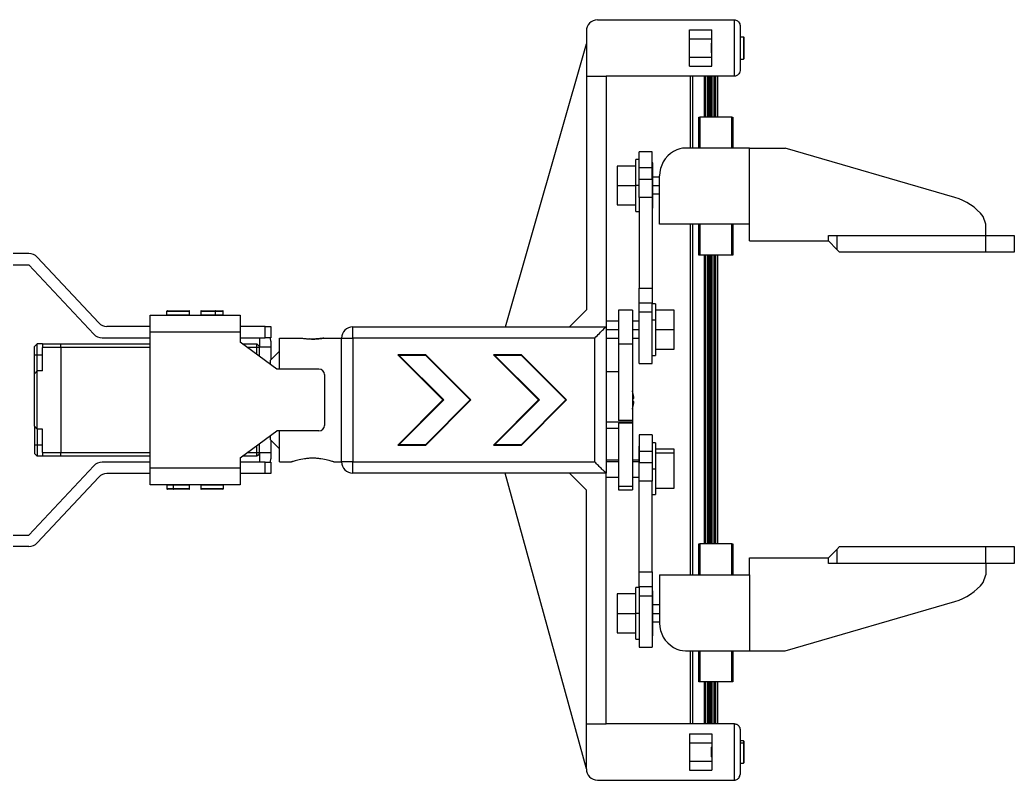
# Model space of a CAD drawing. Header units: millimetres. Extents: x 1258 to 2922, y -135 to 1239.
# Drawn here: x 2349.5 to 2437.8, y 1092.6 to 1160.1 of the extents above; entities that cross this region are included whole.
import ezdxf

# ---------------------------------------------------------------- set-up
doc = ezdxf.new("R2010")
doc.units = ezdxf.units.MM
doc.header["$LTSCALE"] = 6

msp = doc.modelspace()

# ---------------------------------------------------------------- linework, layer by layer
at = {"color": 7, "linetype": 'Continuous', "lineweight": 25}
for p, q in [((2400.784, 1160.111), (2412.934, 1160.111)), ((2412.934, 1155.111), (2412.934, 1160.111)), ((2399.784, 1159.111), (2399.784, 1155.111)), ((2408.934, 1159.228), (2410.934, 1159.228)), ((2408.934, 1155.994), (2408.934, 1159.228)), ((2410.934, 1155.994), (2410.934, 1159.228)), ((2413.434, 1159.611), (2413.434, 1155.611)), ((2392.599, 1132.861), (2399.784, 1157.974)), ((2408.934, 1158.419), (2410.934, 1158.419)), ((2410.87, 1158.011), (2410.934, 1158.075)), ((2410.87, 1158.011), (2410.87, 1157.211)), ((2413.434, 1158.611), (2413.73, 1158.611)), ((2413.73, 1158.611), (2413.73, 1156.611)), ((2413.77, 1158.571), (2413.77, 1156.651)), ((2410.87, 1157.211), (2410.934, 1157.147)), ((2408.934, 1156.803), (2410.934, 1156.803)), ((2413.434, 1156.611), (2413.73, 1156.611)), ((2408.934, 1155.994), (2410.934, 1155.994)), ((2399.784, 1155.111), (2399.784, 1134.361)), ((2399.784, 1155.111), (2401.534, 1155.111)), ((2401.534, 1155.111), (2401.534, 1132.861)), ((2412.934, 1155.111), (2401.534, 1155.111)), ((2409.034, 1148.73), (2409.034, 1155.111)), ((2409.209, 1155.111), (2409.209, 1148.73)), ((2410.637, 1155.111), (2410.637, 1151.48)), ((2410.887, 1151.48), (2410.887, 1155.111)), ((2411.434, 1155.111), (2411.434, 1151.48)), ((2409.784, 1148.73), (2409.784, 1151.48)), ((2409.784, 1151.48), (2409.869, 1151.48)), ((2409.869, 1151.48), (2409.869, 1148.73)), ((2412.699, 1151.48), (2409.869, 1151.48)), ((2412.699, 1148.73), (2412.699, 1151.48)), ((2412.699, 1151.48), (2412.784, 1151.48)), ((2412.784, 1151.48), (2412.784, 1148.73)), ((2405.634, 1148.405), (2404.484, 1148.405)), ((2404.484, 1146.968), (2404.484, 1148.405)), ((2405.634, 1146.968), (2405.634, 1148.405)), ((2407.595, 1148.462), (2407.534, 1148.427)), ((2414.284, 1148.73), (2408.595, 1148.73)), ((2414.284, 1141.98), (2414.284, 1148.73)), ((2414.284, 1148.73), (2417.447, 1148.73)), ((2432.52, 1144.345), (2417.447, 1148.73)), ((2404.484, 1147.705), (2404.184, 1147.705)), ((2404.184, 1145.405), (2404.184, 1147.705)), ((2405.684, 1147.405), (2405.634, 1147.405)), ((2405.684, 1145.405), (2405.684, 1147.405)), ((2404.184, 1147.13), (2402.534, 1147.13)), ((2402.534, 1147.13), (2402.534, 1145.405)), ((2405.634, 1146.968), (2404.484, 1146.968)), ((2404.484, 1145.979), (2404.484, 1146.968)), ((2405.634, 1145.979), (2405.634, 1146.968)), ((2406.302, 1146.563), (2406.282, 1146.563)), ((2404.484, 1145.979), (2405.634, 1145.979)), ((2404.484, 1144.331), (2404.484, 1145.979)), ((2405.634, 1145.979), (2405.634, 1144.331)), ((2406.284, 1146.155), (2405.684, 1146.155)), ((2406.284, 1141.98), (2406.284, 1146.262)), ((2402.534, 1145.405), (2404.184, 1145.405)), ((2402.534, 1145.405), (2402.534, 1143.68)), ((2404.484, 1145.405), (2404.184, 1145.405)), ((2404.184, 1143.105), (2404.184, 1145.405)), ((2405.684, 1145.405), (2405.634, 1145.405)), ((2405.684, 1143.405), (2405.684, 1145.405)), ((2405.684, 1145.405), (2406.284, 1145.405)), ((2405.684, 1144.655), (2406.284, 1144.655)), ((2405.634, 1144.331), (2404.484, 1144.331)), ((2404.484, 1144.331), (2404.484, 1136.28)), ((2405.634, 1144.331), (2405.634, 1136.28)), ((2402.534, 1143.68), (2404.184, 1143.68)), ((2404.184, 1143.105), (2404.484, 1143.105)), ((2405.634, 1143.405), (2405.684, 1143.405)), ((2414.284, 1141.98), (2406.284, 1141.98)), ((2409.034, 1110.842), (2409.034, 1141.98)), ((2409.209, 1141.98), (2409.209, 1110.842)), ((2409.784, 1139.23), (2409.784, 1141.98)), ((2409.869, 1141.98), (2409.869, 1139.23)), ((2412.699, 1139.23), (2412.699, 1141.98)), ((2412.784, 1141.98), (2412.784, 1139.23)), ((2414.284, 1140.48), (2414.284, 1141.98)), ((2435.284, 1141.98), (2435.038, 1142.655)), ((2435.284, 1140.98), (2435.284, 1141.98)), ((2414.284, 1140.48), (2421.284, 1140.48)), ((2421.284, 1140.48), (2421.284, 1140.98)), ((2421.284, 1140.98), (2422.034, 1140.98)), ((2422.034, 1139.73), (2421.284, 1140.48)), ((2422.034, 1140.98), (2422.034, 1139.73)), ((2422.034, 1140.98), (2435.284, 1140.98)), ((2435.284, 1139.48), (2435.284, 1140.98)), ((2435.284, 1140.98), (2437.784, 1140.98)), ((2437.784, 1140.98), (2437.784, 1139.48)), ((2350.265, 1139.361), (2343.265, 1139.361)), ((2422.284, 1139.48), (2422.034, 1139.73)), ((2435.284, 1139.48), (2422.284, 1139.48)), ((2437.784, 1139.48), (2435.284, 1139.48)), ((2356.469, 1133.202), (2350.996, 1139.044)), ((2409.869, 1139.23), (2409.784, 1139.23)), ((2412.699, 1139.23), (2409.869, 1139.23)), ((2410.288, 1113.592), (2410.288, 1139.23)), ((2410.379, 1139.23), (2410.379, 1113.592)), ((2410.58, 1113.592), (2410.58, 1139.23)), ((2410.637, 1139.23), (2410.637, 1113.592)), ((2410.762, 1139.23), (2410.762, 1113.592)), ((2410.887, 1113.592), (2410.887, 1139.23)), ((2410.944, 1139.23), (2410.944, 1113.592)), ((2411.145, 1113.592), (2411.145, 1139.23)), ((2411.235, 1139.23), (2411.235, 1113.592)), ((2411.284, 1113.592), (2411.284, 1139.23)), ((2411.434, 1139.23), (2411.434, 1113.592)), ((2412.784, 1139.23), (2412.699, 1139.23)), ((2343.265, 1138.361), (2350.265, 1138.361)), ((2350.265, 1138.361), (2356.036, 1132.202)), ((2404.484, 1136.28), (2405.634, 1136.28)), ((2404.484, 1134.958), (2404.484, 1136.28)), ((2405.634, 1136.28), (2405.634, 1134.958)), ((2405.634, 1134.958), (2404.484, 1134.958)), ((2404.484, 1134.164), (2404.484, 1134.958)), ((2405.634, 1134.164), (2405.634, 1134.958)), ((2405.934, 1134.901), (2405.634, 1134.901)), ((2405.934, 1134.901), (2405.934, 1133.482)), ((2362.531, 1133.926), (2362.531, 1134.246)), ((2362.531, 1134.246), (2364.531, 1134.246)), ((2362.571, 1134.286), (2364.491, 1134.286)), ((2364.531, 1133.926), (2364.531, 1134.246)), ((2365.531, 1134.246), (2365.531, 1133.926)), ((2365.571, 1134.286), (2366.824, 1134.286)), ((2366.824, 1134.286), (2367.491, 1134.286)), ((2366.837, 1133.926), (2366.837, 1134.246)), ((2367.531, 1133.926), (2367.531, 1134.246)), ((2399.784, 1134.361), (2398.284, 1132.861)), ((2403.884, 1134.351), (2402.634, 1134.351)), ((2402.634, 1134.351), (2402.634, 1131.32)), ((2403.884, 1134.351), (2403.884, 1131.32)), ((2404.484, 1134.601), (2404.434, 1134.601)), ((2404.434, 1134.601), (2404.434, 1133.367)), ((2405.634, 1134.164), (2404.484, 1134.164)), ((2404.484, 1129.601), (2404.484, 1134.164)), ((2405.634, 1129.601), (2405.634, 1134.164)), ((2407.584, 1134.326), (2405.934, 1134.326)), ((2407.584, 1132.601), (2407.584, 1134.326)), ((2361.031, 1133.886), (2369.031, 1133.886)), ((2361.031, 1132.386), (2361.031, 1133.886)), ((2362.531, 1133.926), (2364.531, 1133.926)), ((2369.031, 1133.886), (2369.031, 1132.386)), ((2402.634, 1133.351), (2401.534, 1133.351)), ((2404.434, 1133.351), (2403.884, 1133.351)), ((2404.434, 1133.367), (2404.484, 1133.367)), ((2404.434, 1133.367), (2404.434, 1130.601)), ((2405.634, 1133.482), (2405.934, 1133.482)), ((2405.934, 1133.482), (2405.934, 1130.301)), ((2361.031, 1132.886), (2357.199, 1132.886)), ((2369.031, 1132.386), (2361.031, 1132.386)), ((2361.031, 1120.336), (2361.031, 1132.386)), ((2371.265, 1132.886), (2369.031, 1132.886)), ((2369.031, 1132.386), (2369.031, 1131.498)), ((2371.265, 1131.886), (2371.265, 1132.886)), ((2371.265, 1132.886), (2371.765, 1132.886)), ((2371.765, 1132.886), (2371.765, 1131.886)), ((2379.034, 1131.861), (2379.034, 1132.861)), ((2379.034, 1132.861), (2401.534, 1132.861)), ((2401.534, 1132.861), (2401.534, 1119.861)), ((2402.634, 1132.601), (2401.534, 1132.601)), ((2404.434, 1132.601), (2403.884, 1132.601)), ((2407.584, 1132.601), (2405.934, 1132.601)), ((2407.584, 1130.876), (2407.584, 1132.601)), ((2350.765, 1131.111), (2351.015, 1131.361)), ((2351.015, 1130.361), (2351.015, 1131.361)), ((2351.465, 1131.361), (2351.015, 1131.361)), ((2351.465, 1131.361), (2351.465, 1131.011)), ((2351.465, 1131.361), (2353.115, 1131.361)), ((2353.115, 1131.011), (2353.115, 1131.361)), ((2353.115, 1131.361), (2361.031, 1131.361)), ((2356.765, 1131.886), (2361.031, 1131.886)), ((2369.031, 1131.886), (2371.265, 1131.886)), ((2372.281, 1129.111), (2369.031, 1131.498)), ((2369.218, 1131.361), (2370.515, 1131.361)), ((2370.515, 1131.361), (2370.765, 1131.111)), ((2370.765, 1131.886), (2370.765, 1131.111)), ((2371.765, 1131.886), (2371.265, 1131.886)), ((2371.765, 1131.586), (2371.765, 1131.052)), ((2372.534, 1131.861), (2374.504, 1131.861)), ((2372.534, 1129.111), (2372.534, 1131.861)), ((2376.454, 1131.861), (2378.034, 1131.861)), ((2378.034, 1120.861), (2378.034, 1131.861)), ((2378.034, 1131.861), (2379.034, 1131.861)), ((2400.534, 1131.861), (2379.034, 1131.861)), ((2379.034, 1131.861), (2379.034, 1120.861)), ((2400.534, 1120.861), (2400.534, 1131.861)), ((2401.534, 1131.851), (2402.634, 1131.851)), ((2403.884, 1131.851), (2404.434, 1131.851)), ((2350.765, 1130.361), (2350.765, 1131.111)), ((2351.465, 1128.936), (2351.465, 1131.011)), ((2353.115, 1131.011), (2351.465, 1131.011)), ((2353.115, 1131.011), (2353.115, 1121.711)), ((2370.515, 1130.408), (2370.515, 1131.011)), ((2370.765, 1131.011), (2370.515, 1131.011)), ((2370.765, 1131.011), (2370.765, 1131.111)), ((2371.765, 1131.052), (2370.765, 1131.052)), ((2370.765, 1130.224), (2370.765, 1131.011)), ((2371.734, 1129.911), (2372.534, 1130.711)), ((2371.765, 1131.052), (2371.765, 1129.943)), ((2403.884, 1131.32), (2402.634, 1131.32)), ((2402.634, 1131.32), (2402.634, 1124.53)), ((2403.884, 1131.32), (2403.884, 1124.53)), ((2404.434, 1130.601), (2404.484, 1130.601)), ((2405.934, 1130.876), (2407.584, 1130.876)), ((2350.765, 1130.361), (2351.015, 1130.361)), ((2351.015, 1130.361), (2351.465, 1130.361)), ((2371.734, 1129.513), (2371.734, 1129.911)), ((2385.534, 1130.361), (2383.034, 1130.361)), ((2383.034, 1130.361), (2387.034, 1126.361)), ((2383.161, 1130.311), (2387.111, 1126.361)), ((2385.52, 1130.311), (2383.161, 1130.311)), ((2384.884, 1130.361), (2384.884, 1130.311)), ((2385.384, 1130.311), (2385.384, 1130.361)), ((2389.47, 1126.361), (2385.52, 1130.311)), ((2389.534, 1126.361), (2385.534, 1130.361)), ((2391.534, 1130.361), (2395.534, 1126.361)), ((2394.034, 1130.361), (2391.534, 1130.361)), ((2391.661, 1130.311), (2395.611, 1126.361)), ((2394.02, 1130.311), (2391.661, 1130.311)), ((2397.97, 1126.361), (2394.02, 1130.311)), ((2398.034, 1126.361), (2394.034, 1130.361)), ((2404.484, 1129.601), (2405.634, 1129.601)), ((2405.634, 1130.301), (2405.934, 1130.301)), ((2351.015, 1128.936), (2350.765, 1128.686)), ((2351.015, 1123.786), (2351.015, 1128.936)), ((2351.465, 1128.936), (2351.015, 1128.936)), ((2376.031, 1129.111), (2372.281, 1129.111)), ((2402.634, 1128.861), (2401.534, 1128.861)), ((2350.765, 1124.036), (2350.765, 1128.686)), ((2376.531, 1128.611), (2376.531, 1124.111)), ((2403.925, 1127.032), (2403.927, 1127.034)), ((2387.034, 1126.361), (2383.034, 1122.361)), ((2387.111, 1126.361), (2383.161, 1122.411)), ((2385.52, 1122.411), (2389.47, 1126.361)), ((2385.534, 1122.361), (2389.534, 1126.361)), ((2395.534, 1126.361), (2391.534, 1122.361)), ((2395.611, 1126.361), (2391.661, 1122.411)), ((2394.02, 1122.411), (2397.97, 1126.361)), ((2394.034, 1122.361), (2398.034, 1126.361)), ((2403.925, 1126.473), (2404.013, 1126.485)), ((2404.013, 1126.237), (2403.925, 1126.249)), ((2403.927, 1125.688), (2403.925, 1125.69)), ((2403.884, 1124.53), (2402.634, 1124.53)), ((2403.884, 1124.296), (2402.634, 1124.296)), ((2402.634, 1124.296), (2402.634, 1118.675)), ((2403.884, 1124.53), (2403.884, 1124.407)), ((2403.884, 1124.407), (2403.884, 1124.296)), ((2403.884, 1124.296), (2403.884, 1118.675)), ((2350.765, 1124.036), (2351.015, 1123.786)), ((2351.465, 1123.786), (2351.015, 1123.786)), ((2351.465, 1121.711), (2351.465, 1123.786)), ((2369.031, 1121.223), (2372.281, 1123.611)), ((2376.031, 1123.611), (2372.281, 1123.611)), ((2372.534, 1120.861), (2372.534, 1123.611)), ((2401.534, 1123.861), (2402.634, 1123.861)), ((2371.734, 1122.811), (2371.734, 1123.209)), ((2371.734, 1122.811), (2372.534, 1122.011)), ((2371.765, 1122.779), (2371.765, 1121.669)), ((2405.634, 1123.256), (2404.484, 1123.256)), ((2404.484, 1123.256), (2404.484, 1121.807)), ((2405.634, 1123.256), (2405.634, 1121.807)), ((2405.934, 1122.556), (2405.634, 1122.556)), ((2405.934, 1122.556), (2405.934, 1120.256)), ((2351.015, 1122.361), (2350.765, 1122.361)), ((2350.765, 1122.361), (2350.765, 1121.611)), ((2351.465, 1122.361), (2351.015, 1122.361)), ((2351.015, 1122.361), (2351.015, 1121.361)), ((2351.465, 1121.711), (2353.115, 1121.711)), ((2351.465, 1121.711), (2351.465, 1121.361)), ((2353.115, 1121.361), (2353.115, 1121.711)), ((2370.515, 1121.711), (2370.515, 1122.314)), ((2370.515, 1121.711), (2370.765, 1121.711)), ((2370.765, 1121.711), (2370.765, 1122.498)), ((2370.765, 1121.611), (2370.765, 1121.711)), ((2371.765, 1121.669), (2370.765, 1121.669)), ((2371.765, 1121.669), (2371.765, 1121.136)), ((2383.034, 1122.361), (2385.534, 1122.361)), ((2383.161, 1122.411), (2385.52, 1122.411)), ((2384.884, 1122.361), (2384.884, 1122.411)), ((2385.384, 1122.411), (2385.384, 1122.361)), ((2391.534, 1122.361), (2394.034, 1122.361)), ((2391.661, 1122.411), (2394.02, 1122.411)), ((2404.484, 1122.256), (2404.434, 1122.256)), ((2404.434, 1122.256), (2404.434, 1120.256)), ((2404.484, 1121.807), (2405.634, 1121.807)), ((2404.484, 1121.807), (2404.484, 1120.817)), ((2405.634, 1121.807), (2405.634, 1120.817)), ((2407.584, 1121.981), (2405.934, 1121.981)), ((2407.584, 1121.648), (2405.934, 1121.648)), ((2407.584, 1121.648), (2407.584, 1121.981)), ((2407.584, 1118.531), (2407.584, 1121.648)), ((2351.015, 1121.361), (2350.765, 1121.611)), ((2351.465, 1121.361), (2351.015, 1121.361)), ((2353.115, 1121.361), (2351.465, 1121.361)), ((2361.031, 1121.361), (2353.115, 1121.361)), ((2361.031, 1120.836), (2356.765, 1120.836)), ((2369.031, 1121.223), (2369.031, 1120.336)), ((2371.265, 1120.836), (2369.031, 1120.836)), ((2370.515, 1121.361), (2369.218, 1121.361)), ((2370.765, 1121.611), (2370.765, 1120.836)), ((2371.265, 1119.836), (2371.265, 1120.836)), ((2371.265, 1120.836), (2371.765, 1120.836)), ((2371.765, 1120.836), (2371.765, 1119.836)), ((2372.534, 1120.861), (2373.604, 1120.861)), ((2377.354, 1120.861), (2378.034, 1120.861)), ((2379.034, 1120.861), (2378.034, 1120.861)), ((2379.034, 1120.861), (2400.534, 1120.861)), ((2379.034, 1119.861), (2379.034, 1120.861)), ((2402.634, 1121.006), (2401.534, 1121.006)), ((2404.434, 1121.006), (2403.884, 1121.006)), ((2404.434, 1120.862), (2403.884, 1120.862)), ((2404.484, 1120.817), (2405.634, 1120.817)), ((2404.484, 1119.166), (2404.484, 1120.817)), ((2405.634, 1120.817), (2405.634, 1119.166)), ((2356.036, 1120.52), (2350.265, 1114.361)), ((2361.031, 1120.336), (2369.031, 1120.336)), ((2361.031, 1118.836), (2361.031, 1120.336)), ((2369.031, 1120.336), (2369.031, 1118.836)), ((2404.434, 1120.256), (2404.484, 1120.256)), ((2404.434, 1120.256), (2404.434, 1118.256)), ((2405.634, 1120.256), (2405.934, 1120.256)), ((2405.934, 1120.256), (2405.934, 1117.956)), ((2350.995, 1113.677), (2356.469, 1119.519)), ((2361.031, 1119.836), (2357.199, 1119.836)), ((2371.265, 1119.836), (2369.031, 1119.836)), ((2371.765, 1119.836), (2371.265, 1119.836)), ((2401.534, 1119.861), (2379.034, 1119.861)), ((2399.784, 1093.611), (2392.559, 1119.861)), ((2399.784, 1118.361), (2398.284, 1119.861)), ((2401.534, 1097.611), (2401.534, 1119.861)), ((2401.534, 1119.506), (2402.634, 1119.506)), ((2403.884, 1119.506), (2404.434, 1119.506)), ((2405.634, 1119.166), (2404.484, 1119.166)), ((2404.484, 1111.092), (2404.484, 1119.166)), ((2405.634, 1111.092), (2405.634, 1119.166)), ((2369.031, 1118.836), (2361.031, 1118.836)), ((2362.531, 1118.796), (2362.531, 1118.476)), ((2363.103, 1118.436), (2362.571, 1118.436)), ((2363.085, 1118.796), (2363.085, 1118.476)), ((2364.491, 1118.436), (2363.103, 1118.436)), ((2364.531, 1118.476), (2364.531, 1118.796)), ((2367.531, 1118.796), (2365.531, 1118.796)), ((2365.531, 1118.796), (2365.531, 1118.476)), ((2367.531, 1118.476), (2365.531, 1118.476)), ((2367.491, 1118.436), (2365.571, 1118.436)), ((2367.531, 1118.796), (2367.531, 1118.476)), ((2399.784, 1097.611), (2399.784, 1118.361)), ((2403.884, 1118.675), (2402.634, 1118.675)), ((2402.634, 1118.675), (2402.634, 1118.371)), ((2402.634, 1118.371), (2403.884, 1118.371)), ((2403.884, 1118.675), (2403.884, 1118.371)), ((2404.434, 1118.256), (2404.484, 1118.256)), ((2405.934, 1118.531), (2407.584, 1118.531)), ((2405.634, 1117.956), (2405.934, 1117.956)), ((2343.265, 1114.361), (2350.265, 1114.361)), ((2350.265, 1113.361), (2343.265, 1113.361)), ((2409.784, 1110.842), (2409.784, 1113.592)), ((2409.784, 1113.592), (2409.869, 1113.592)), ((2409.869, 1113.592), (2409.869, 1110.842)), ((2412.699, 1113.592), (2409.869, 1113.592)), ((2412.699, 1110.842), (2412.699, 1113.592)), ((2412.699, 1113.592), (2412.784, 1113.592)), ((2412.784, 1113.592), (2412.784, 1110.842)), ((2421.284, 1112.342), (2422.034, 1113.092)), ((2422.284, 1113.342), (2422.034, 1113.092)), ((2422.034, 1113.092), (2422.034, 1111.842)), ((2422.284, 1113.342), (2435.284, 1113.342)), ((2435.284, 1113.342), (2437.784, 1113.342)), ((2435.284, 1111.842), (2435.284, 1113.342)), ((2437.784, 1113.342), (2437.784, 1111.842)), ((2414.284, 1110.842), (2414.284, 1112.342)), ((2414.284, 1112.342), (2421.284, 1112.342)), ((2421.284, 1111.842), (2421.284, 1112.342)), ((2404.484, 1111.092), (2405.634, 1111.092)), ((2404.484, 1109.764), (2404.484, 1111.092)), ((2405.634, 1111.092), (2405.634, 1109.764)), ((2422.034, 1111.842), (2421.284, 1111.842)), ((2435.284, 1111.842), (2422.034, 1111.842)), ((2437.784, 1111.842), (2435.284, 1111.842)), ((2435.284, 1111.842), (2435.284, 1110.842)), ((2406.284, 1110.842), (2414.284, 1110.842)), ((2406.284, 1110.842), (2406.284, 1106.56)), ((2414.284, 1110.842), (2414.284, 1104.092)), ((2435.038, 1110.167), (2435.284, 1110.842)), ((2404.484, 1109.717), (2404.184, 1109.717)), ((2404.184, 1107.417), (2404.184, 1109.717)), ((2405.634, 1109.764), (2404.484, 1109.764)), ((2404.484, 1109.764), (2404.484, 1108.968)), ((2405.634, 1109.764), (2405.634, 1108.968)), ((2405.684, 1109.417), (2405.634, 1109.417)), ((2405.684, 1107.417), (2405.684, 1109.417)), ((2404.184, 1109.142), (2402.534, 1109.142)), ((2402.534, 1109.142), (2402.534, 1107.417)), ((2404.484, 1108.968), (2405.634, 1108.968)), ((2404.484, 1108.968), (2404.484, 1104.417)), ((2405.634, 1108.968), (2405.634, 1104.417)), ((2417.447, 1104.092), (2432.52, 1108.477)), ((2406.284, 1108.167), (2405.684, 1108.167)), ((2402.534, 1107.417), (2404.184, 1107.417)), ((2402.534, 1107.417), (2402.534, 1105.692)), ((2404.484, 1107.417), (2404.184, 1107.417)), ((2404.184, 1105.117), (2404.184, 1107.417)), ((2405.684, 1107.417), (2405.634, 1107.417)), ((2405.684, 1105.417), (2405.684, 1107.417)), ((2405.684, 1107.417), (2406.284, 1107.417)), ((2405.684, 1106.667), (2406.284, 1106.667)), ((2406.296, 1106.309), (2406.284, 1106.309)), ((2402.534, 1105.692), (2404.184, 1105.692)), ((2404.184, 1105.117), (2404.484, 1105.117)), ((2405.634, 1105.417), (2405.684, 1105.417)), ((2404.484, 1104.417), (2405.634, 1104.417)), ((2407.534, 1104.395), (2407.595, 1104.359)), ((2408.595, 1104.092), (2414.284, 1104.092)), ((2409.034, 1097.611), (2409.034, 1104.092)), ((2409.209, 1104.092), (2409.209, 1097.611)), ((2409.784, 1101.342), (2409.784, 1104.092)), ((2409.869, 1104.092), (2409.869, 1101.342)), ((2412.699, 1101.342), (2412.699, 1104.092)), ((2412.784, 1104.092), (2412.784, 1101.342)), ((2414.284, 1104.092), (2417.447, 1104.092)), ((2409.869, 1101.342), (2409.784, 1101.342)), ((2412.699, 1101.342), (2409.869, 1101.342)), ((2410.637, 1101.342), (2410.637, 1097.611)), ((2410.887, 1097.611), (2410.887, 1101.342)), ((2411.434, 1101.342), (2411.434, 1097.611)), ((2412.784, 1101.342), (2412.699, 1101.342)), ((2399.784, 1097.611), (2401.534, 1097.611)), ((2399.784, 1093.611), (2399.784, 1097.611)), ((2412.934, 1097.611), (2401.534, 1097.611)), ((2412.934, 1092.611), (2412.934, 1097.611)), ((2413.434, 1097.111), (2413.434, 1093.111)), ((2408.934, 1096.728), (2410.934, 1096.728)), ((2408.934, 1096.728), (2408.934, 1093.494)), ((2410.934, 1096.728), (2410.934, 1093.494)), ((2413.73, 1096.111), (2413.434, 1096.111)), ((2413.77, 1096.071), (2413.77, 1095.877)), ((2408.934, 1095.919), (2410.934, 1095.919)), ((2410.934, 1095.575), (2410.87, 1095.511)), ((2410.87, 1095.511), (2410.87, 1095.43)), ((2410.87, 1095.43), (2410.87, 1094.711)), ((2413.77, 1095.877), (2413.77, 1094.151)), ((2408.934, 1094.303), (2410.934, 1094.303)), ((2410.87, 1094.711), (2410.934, 1094.647)), ((2408.934, 1093.494), (2410.934, 1093.494)), ((2413.434, 1094.111), (2413.73, 1094.111)), ((2400.784, 1092.611), (2412.934, 1092.611))]:
    msp.add_line(p, q, dxfattribs=at)
at = {"color": 8, "linetype": 'Continuous', "lineweight": 25}
for p, q in [((2410.288, 1151.48), (2410.288, 1155.111)), ((2410.379, 1155.111), (2410.379, 1151.48)), ((2410.58, 1151.48), (2410.58, 1155.111)), ((2410.762, 1155.111), (2410.762, 1151.48)), ((2410.944, 1155.111), (2410.944, 1151.48)), ((2411.145, 1151.48), (2411.145, 1155.111)), ((2411.235, 1155.111), (2411.235, 1151.48)), ((2411.284, 1151.48), (2411.284, 1155.111)), ((2365.531, 1134.246), (2366.837, 1134.246)), ((2366.837, 1134.246), (2367.531, 1134.246)), ((2365.531, 1133.926), (2366.837, 1133.926)), ((2366.837, 1133.926), (2367.531, 1133.926)), ((2361.031, 1131.011), (2353.115, 1131.011)), ((2370.515, 1131.011), (2369.694, 1131.011)), ((2403.884, 1124.407), (2401.534, 1124.407)), ((2353.115, 1121.711), (2361.031, 1121.711)), ((2369.694, 1121.711), (2370.515, 1121.711)), ((2402.634, 1120.862), (2401.534, 1120.862)), ((2363.085, 1118.796), (2362.531, 1118.796)), ((2363.085, 1118.476), (2362.531, 1118.476)), ((2364.531, 1118.796), (2363.085, 1118.796)), ((2364.531, 1118.476), (2363.085, 1118.476)), ((2410.288, 1097.611), (2410.288, 1101.342)), ((2410.379, 1101.342), (2410.379, 1097.611)), ((2410.58, 1097.611), (2410.58, 1101.342)), ((2410.762, 1101.342), (2410.762, 1097.611)), ((2410.944, 1101.342), (2410.944, 1097.611)), ((2411.145, 1097.611), (2411.145, 1101.342)), ((2411.235, 1101.342), (2411.235, 1097.611)), ((2411.284, 1097.611), (2411.284, 1101.342)), ((2413.73, 1096.111), (2413.73, 1095.909)), ((2410.87, 1095.43), (2410.934, 1095.481)), ((2413.434, 1095.909), (2413.73, 1095.909)), ((2413.73, 1095.909), (2413.73, 1094.111))]:
    msp.add_line(p, q, dxfattribs=at)
at = {"color": 7, "linetype": 'Continuous', "lineweight": 25, "flags": 128}
for points in [[(2366.837, 1134.246), (2366.836, 1134.254), (2366.836, 1134.261), (2366.835, 1134.268), (2366.833, 1134.274), (2366.831, 1134.279), (2366.829, 1134.283), (2366.827, 1134.285), (2366.824, 1134.286)], [(2366.824, 1133.886), (2366.827, 1133.887), (2366.829, 1133.889), (2366.831, 1133.893), (2366.833, 1133.898), (2366.835, 1133.904), (2366.836, 1133.911), (2366.836, 1133.918), (2366.837, 1133.926)], [(2371.765, 1131.586), (2371.74, 1131.84), (2371.73, 1131.886)], [(2403.927, 1127.034), (2403.898, 1127.13), (2403.884, 1127.174)], [(2403.884, 1125.548), (2403.898, 1125.592), (2403.927, 1125.688)], [(2370.765, 1121.611), (2370.625, 1121.471), (2370.515, 1121.361)], [(2371.73, 1120.836), (2371.74, 1120.882), (2371.765, 1121.136)], [(2363.103, 1118.836), (2363.1, 1118.835), (2363.096, 1118.833), (2363.093, 1118.829), (2363.091, 1118.824), (2363.088, 1118.818), (2363.087, 1118.811), (2363.086, 1118.804), (2363.085, 1118.796)], [(2363.085, 1118.476), (2363.086, 1118.468), (2363.087, 1118.461), (2363.088, 1118.454), (2363.091, 1118.448), (2363.093, 1118.443), (2363.096, 1118.439), (2363.1, 1118.437), (2363.103, 1118.436)]]:
    msp.add_lwpolyline(points, dxfattribs=at)
at = {"color": 7, "linetype": 'Continuous', "lineweight": 25}
for centre, radius, start, end in [((2400.784, 1159.111), 1, 90, 180), ((2413.73, 1158.571), 0.04, 0, 90), ((2413.73, 1156.651), 0.04, 270, 0), ((2408.784, 1146.262), 2.5, 120, 180), ((2408.595, 1146.73), 2, 90, 120), ((2431.124, 1139.544), 5, 38.4747, 73.7784), ((2350.265, 1138.361), 1, 43.1042, 90), ((2362.571, 1134.246), 0.04, 90, 180), ((2364.491, 1134.246), 0.04, 0, 90), ((2365.571, 1134.246), 0.04, 90, 180), ((2367.491, 1134.246), 0.04, 0, 90), ((2357.199, 1133.886), 1, 223.13483, 270), ((2362.571, 1133.926), 0.04, 180, 270), ((2364.491, 1133.926), 0.04, 270, 0), ((2365.571, 1133.926), 0.04, 180, 270), ((2367.491, 1133.926), 0.04, 270, 0), ((2379.034, 1131.861), 1, 90, 180), ((2356.765, 1132.886), 1, 223.13483, 270), ((2376.031, 1128.611), 0.5, 0, 90), ((2401.504, 1126.361), 2.512, 2.82848, 15.49497), ((2400.96, 1126.361), 2.968, 357.83939, 2.16061), ((2401.504, 1126.361), 2.512, 344.50503, 357.17152), ((2376.031, 1124.111), 0.5, 270, 0), ((2356.765, 1119.836), 1, 90, 136.86517), ((2379.034, 1120.861), 1, 180, 270), ((2357.199, 1118.836), 1, 90, 136.8958), ((2362.571, 1118.796), 0.04, 90, 180), ((2362.571, 1118.476), 0.04, 180, 270), ((2364.491, 1118.796), 0.04, 0, 90), ((2364.491, 1118.476), 0.04, 270, 0), ((2365.571, 1118.796), 0.04, 90, 180), ((2365.571, 1118.476), 0.04, 180, 270), ((2367.491, 1118.796), 0.04, 0, 90), ((2367.491, 1118.476), 0.04, 270, 0), ((2350.265, 1114.361), 1, 270, 316.86517), ((2431.124, 1113.278), 5, 286.2216, 321.5253), ((2408.784, 1106.56), 2.5, 180, 240), ((2408.595, 1106.092), 2, 240, 270), ((2413.73, 1096.071), 0.04, 0, 90), ((2413.733, 1095.873), 0.0367, 7.12418, 95.68127), ((2400.784, 1093.611), 1, 180, 270), ((2413.73, 1094.151), 0.04, 270, 0)]:
    msp.add_arc(centre, radius, start, end, dxfattribs=at)
for points, knots in [([(2412.934, 1160.111), (2412.98, 1160.107), (2413.081, 1160.098), (2413.219, 1160.031), (2413.337, 1159.921), (2413.418, 1159.775), (2413.429, 1159.665), (2413.434, 1159.611)], [0, 0, 0, 0, 0.146754, 0.316126, 0.510248, 0.757793, 1, 1, 1, 1]), ([(2413.434, 1155.611), (2413.425, 1155.541), (2413.409, 1155.403), (2413.292, 1155.246), (2413.157, 1155.159), (2413.047, 1155.118), (2412.97, 1155.113), (2412.934, 1155.111)], [0, 0, 0, 0, 0.3101202, 0.6161208, 0.7588957, 0.8860224, 1, 1, 1, 1]), ([(2400.534, 1131.861), (2400.673, 1132), (2400.95, 1132.277), (2401.263, 1132.59), (2401.438, 1132.765), (2401.519, 1132.846), (2401.529, 1132.856), (2401.534, 1132.861)], [0, 0, 0, 0, 0.31012, 0.616121, 0.758896, 0.886022, 1, 1, 1, 1]), ([(2374.504, 1131.861), (2374.518, 1131.858), (2374.548, 1131.853), (2374.773, 1131.817), (2375.095, 1131.784), (2375.478, 1131.769), (2375.862, 1131.783), (2376.184, 1131.817), (2376.409, 1131.853), (2376.439, 1131.858), (2376.454, 1131.861)], [0, 0, 0, 0, 0.125076, 0.25007, 0.374993, 0.49988, 0.624864, 0.75001, 0.875073, 1, 1, 1, 1]), ([(2376.454, 1131.861), (2376.439, 1131.858), (2376.41, 1131.853), (2376.184, 1131.817), (2375.864, 1131.784), (2375.519, 1131.769), (2375.313, 1131.778), (2375.231, 1131.782)], [0, 0, 0, 0, 0.214286, 0.428663, 0.643107, 0.857685, 1, 1, 1, 1]), ([(2350.765, 1128.686), (2350.765, 1128.711), (2350.765, 1128.761), (2350.765, 1129.149), (2350.765, 1129.702), (2350.765, 1130.141), (2350.765, 1130.361)], [0, 0, 0, 0, 0.25, 0.5, 0.75, 1, 1, 1, 1]), ([(2351.015, 1128.936), (2351.015, 1128.957), (2351.015, 1129), (2351.015, 1129.33), (2351.015, 1129.801), (2351.015, 1130.174), (2351.015, 1130.361)], [0, 0, 0, 0, 0.25, 0.5, 0.75, 1, 1, 1, 1]), ([(2350.765, 1124.036), (2350.765, 1124.011), (2350.765, 1123.96), (2350.765, 1123.573), (2350.765, 1123.019), (2350.765, 1122.58), (2350.765, 1122.361)], [0, 0, 0, 0, 0.25, 0.5, 0.75, 1, 1, 1, 1]), ([(2377.354, 1120.861), (2377.347, 1120.863), (2377.333, 1120.868), (2377.185, 1120.917), (2376.839, 1121.022), (2376.321, 1121.131), (2375.85, 1121.181), (2375.479, 1121.195), (2375.108, 1121.181), (2374.636, 1121.131), (2374.118, 1121.022), (2373.772, 1120.917), (2373.624, 1120.868), (2373.61, 1120.863), (2373.604, 1120.861)], [0, 0, 0, 0, 0.0609081, 0.1252258, 0.2500311, 0.3748295, 0.4372679, 0.5000517, 0.5625051, 0.6253005, 0.7500154, 0.8746671, 0.9390412, 1, 1, 1, 1]), ([(2401.534, 1119.861), (2401.526, 1119.869), (2401.509, 1119.886), (2401.373, 1120.022), (2401.154, 1120.241), (2400.862, 1120.532), (2400.642, 1120.752), (2400.534, 1120.861)], [0, 0, 0, 0, 0.146754, 0.316126, 0.510248, 0.757793, 1, 1, 1, 1]), ([(2412.934, 1097.611), (2412.98, 1097.607), (2413.081, 1097.598), (2413.219, 1097.531), (2413.337, 1097.421), (2413.418, 1097.275), (2413.429, 1097.165), (2413.434, 1097.111)], [0, 0, 0, 0, 0.146754, 0.316126, 0.510248, 0.757793, 1, 1, 1, 1]), ([(2412.934, 1092.611), (2412.98, 1092.615), (2413.081, 1092.623), (2413.219, 1092.691), (2413.337, 1092.801), (2413.418, 1092.947), (2413.429, 1093.057), (2413.434, 1093.111)], [0, 0, 0, 0, 0.146754, 0.316126, 0.510248, 0.757793, 1, 1, 1, 1])]:
    msp.add_open_spline(points, degree=3, knots=knots, dxfattribs=at)
for points in [[(2370.515, 1131.011), (2370.515, 1131.057), (2370.515, 1131.149), (2370.515, 1131.264), (2370.515, 1131.345), (2370.515, 1131.356), (2370.515, 1131.361)], [(2351.015, 1123.786), (2351.015, 1123.765), (2351.015, 1123.722), (2351.015, 1123.392), (2351.015, 1122.921), (2351.015, 1122.548), (2351.015, 1122.361)], [(2370.515, 1121.361), (2370.515, 1121.366), (2370.515, 1121.377), (2370.515, 1121.458), (2370.515, 1121.573), (2370.515, 1121.665), (2370.515, 1121.711)]]:
    msp.add_open_spline(points, degree=3, dxfattribs=at)

doc.saveas('drawing.dxf')
